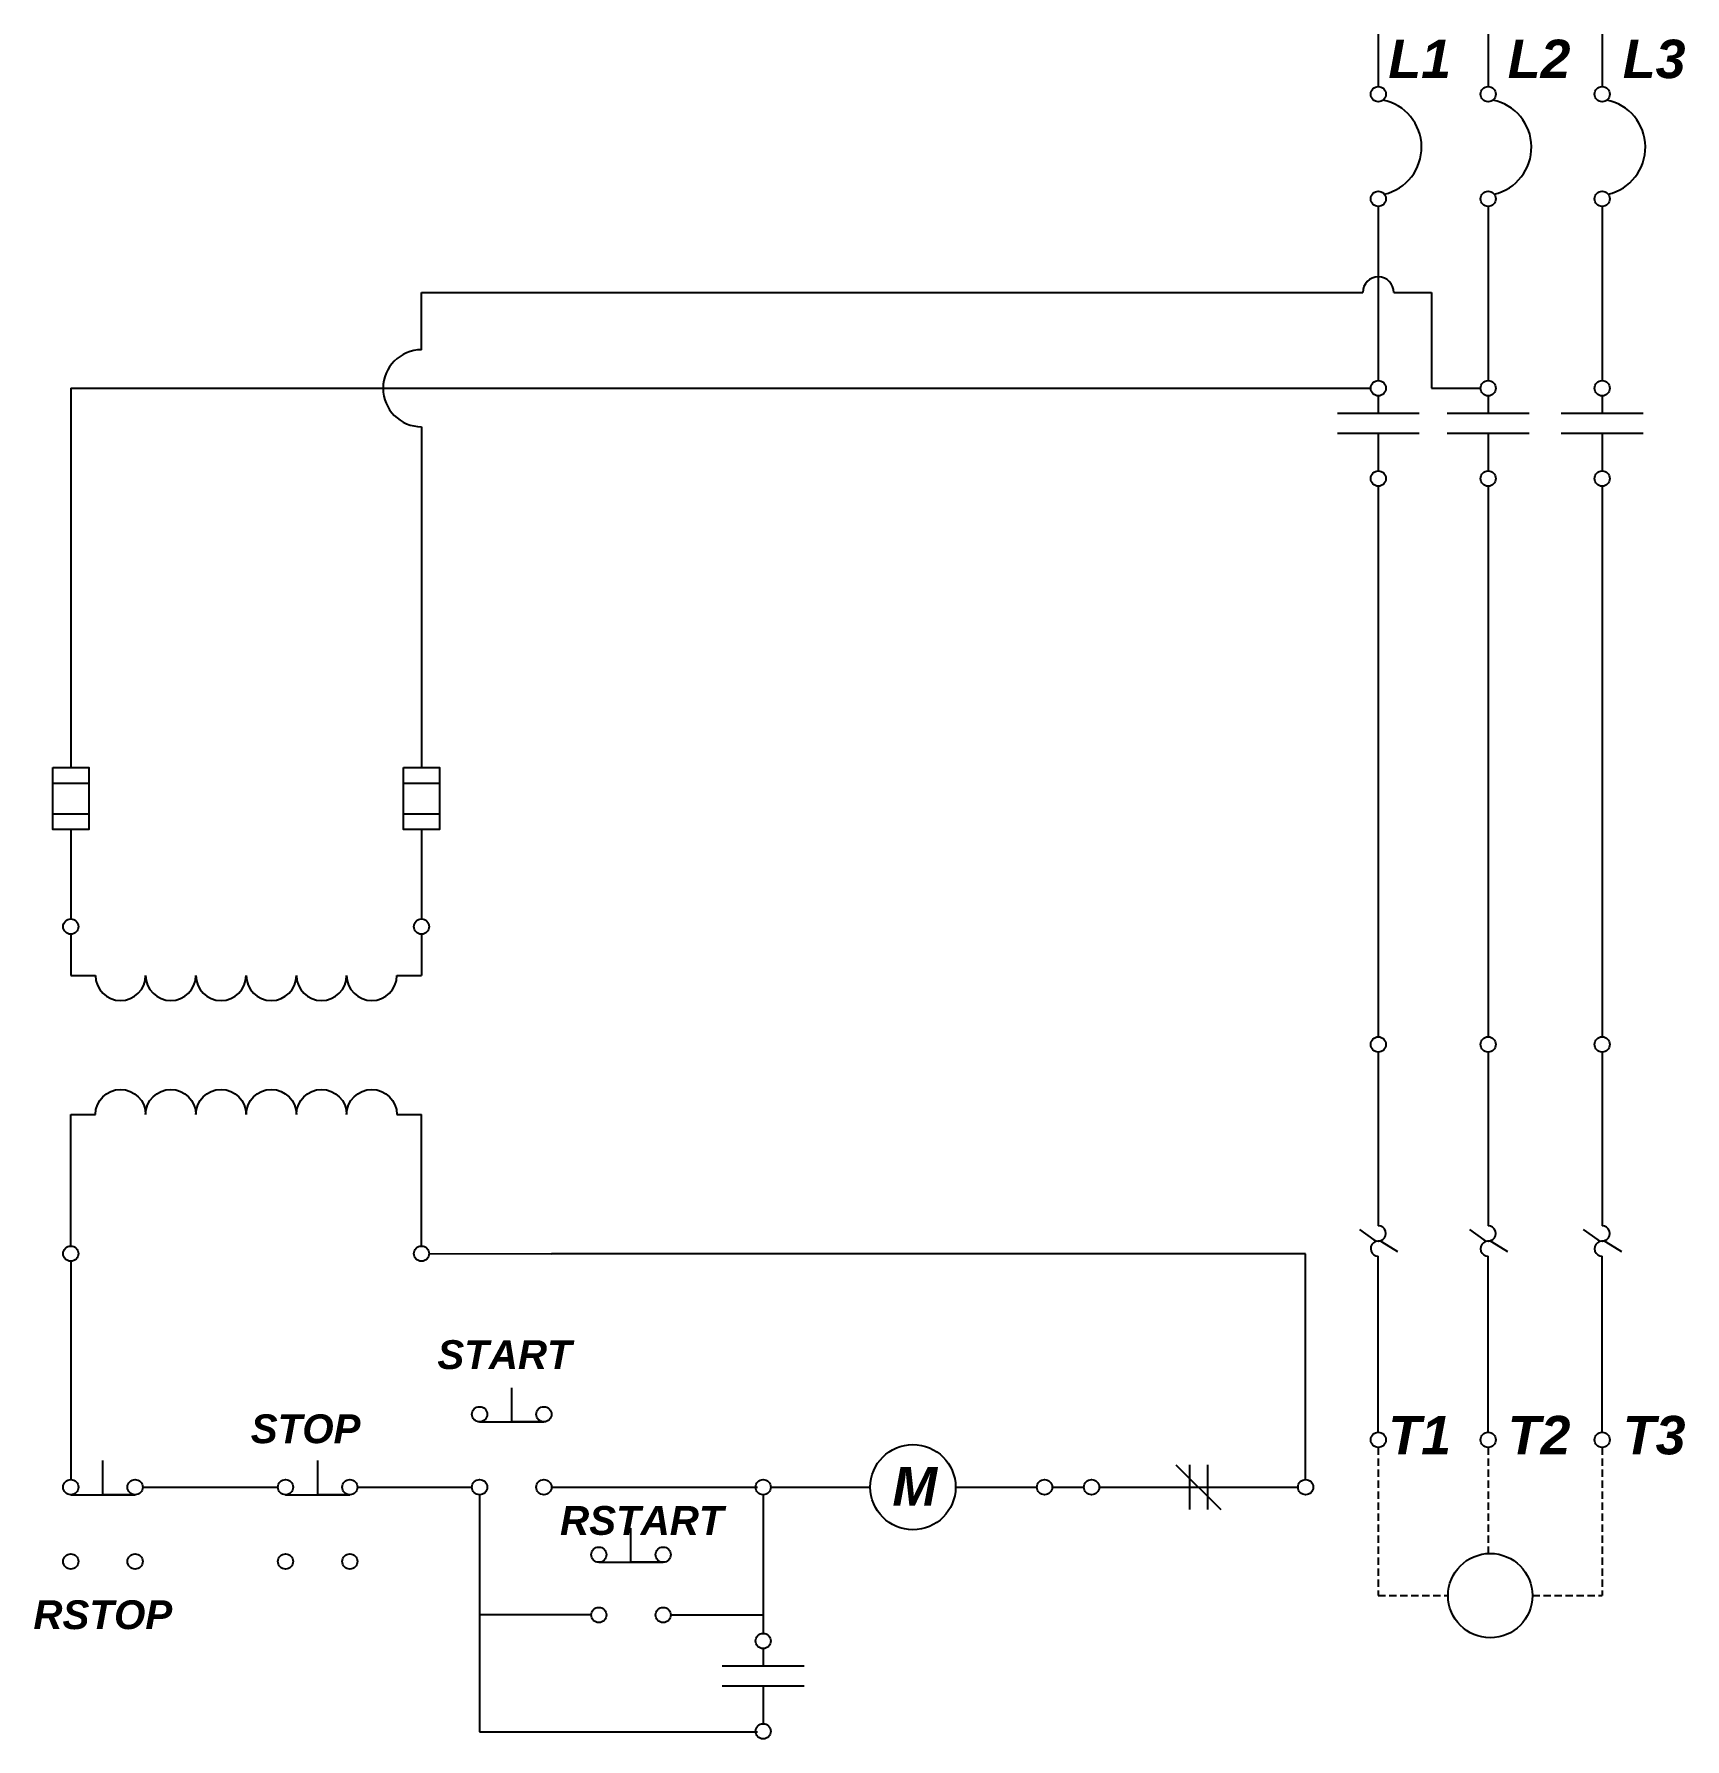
# Model space of a CAD drawing. Header units: millimetres. Extents: x 2301 to 10883, y -5450 to 3415.
import ezdxf

# ---------------------------------------------------------------- set-up
doc = ezdxf.new("R2010")
doc.units = ezdxf.units.MM
doc.header["$LTSCALE"] = 6
doc.linetypes.add('HIDDEN', pattern=[9.525, 6.35, -3.175])
doc.styles.get("Standard").update_dxf_attribs({"font": 'arial.ttf'})

# ---------------------------------------------------------------- blocks, each defined once
blk = doc.blocks.new('*U1')
blk.add_arc((0, 65.3), 130.6, 180, 0)
blk = doc.blocks.new('*U2')
at = {"color": 0, "linetype": 'ByBlock', "lineweight": -2, "transparency": 16777216}
for p in [(0, 0), (261.3, 0), (522.5, 0), (783.8, 0), (1045.1, 0), (1306.3, 0)]:
    blk.add_blockref('*U1', p, dxfattribs=at)
blk = doc.blocks.new('*U3')
blk.add_arc((0, 65.3), 130.6, 180, 0)
blk = doc.blocks.new('*U4')
at = {"color": 0, "linetype": 'ByBlock', "lineweight": -2, "transparency": 16777216}
for p in [(0, 0), (261.3, 0), (522.5, 0), (783.8, 0), (1045.1, 0), (1306.3, 0)]:
    blk.add_blockref('*U3', p, dxfattribs=at)
blk = doc.blocks.new('*U7')
blk.add_arc((0, 65.3), 130.6, 180, 0)
blk = doc.blocks.new('*U8')
at = {"color": 0, "linetype": 'ByBlock', "lineweight": -2, "transparency": 16777216}
for p in [(0, 0), (261.3, 0), (522.5, 0), (783.8, 0), (1045.1, 0), (1306.3, 0)]:
    blk.add_blockref('*U7', p, dxfattribs=at)
blk = doc.blocks.new('*U5')
blk.add_arc((0, 65.3), 130.6, 180, 0)
blk = doc.blocks.new('*U6')
at = {"color": 0, "linetype": 'ByBlock', "lineweight": -2, "transparency": 16777216}
for p in [(0, 0), (261.3, 0), (522.5, 0), (783.8, 0), (1045.1, 0), (1306.3, 0)]:
    blk.add_blockref('*U5', p, dxfattribs=at)

msp = doc.modelspace()

# ---------------------------------------------------------------- linework, layer by layer
for p, q in [((9289, 3414.8), (9289, 3142.2)), ((9860.1, 3414.8), (9860.1, 3142.2)), ((10452.7, 3414.8), (10452.7, 3142.2)), ((9289, 2518.7), (9289, 1612.8)), ((9860.1, 2518.7), (9860.1, 1612.8)), ((10452.7, 2518.7), (10452.7, 1612.8)), ((2491.2, 1573.2), (2491.2, -399.1)), ((9289, 1533.6), (9289, 1443.9)), ((9860.1, 1533.6), (9860.1, 1443.9)), ((10452.7, 1533.6), (10452.7, 1443.9)), ((9076.3, 1443.9), (9501.6, 1443.9)), ((9647.5, 1443.9), (10072.8, 1443.9)), ((10240.1, 1443.9), (10665.3, 1443.9)), ((4314.7, 1373), (4314.7, -399.1)), ((9076.3, 1339.6), (9501.6, 1339.6)), ((9289, 1339.6), (9289, 1143.2)), ((9647.5, 1339.6), (10072.8, 1339.6)), ((9860.1, 1339.6), (9860.1, 1143.2)), ((10240.1, 1339.6), (10665.3, 1339.6)), ((10452.7, 1339.6), (10452.7, 1143.2)), ((9289, 1064), (9289, -1799.3)), ((9860.1, 1064), (9860.1, -1799.3)), ((10452.7, 1064), (10452.7, -1799.3)), ((2397.8, -399.1), (2584.6, -399.1)), ((2584.6, -399.1), (2584.6, -399.1)), ((2584.6, -399.1), (2584.6, -560)), ((4221.3, -399.1), (4408.1, -399.1)), ((4408.1, -399.1), (4408.1, -399.1)), ((4408.1, -399.1), (4408.1, -560)), ((2397.8, -479.5), (2584.6, -479.5)), ((4221.3, -479.5), (4408.1, -479.5)), ((2397.8, -640.4), (2584.6, -640.4)), ((4221.3, -640.4), (4408.1, -640.4)), ((2491.2, -720.8), (2491.2, -895.6)), ((4314.7, -720.8), (4314.7, -895.6)), ((2491.2, -895.6), (2491.2, -1186.6)), ((4314.7, -895.6), (4314.7, -1186.6)), ((2491.2, -1265.8), (2491.2, -1480.2)), ((4314.7, -1265.8), (4314.7, -1480.2)), ((2491.2, -1480.2), (2619.1, -1480.2)), ((2491.2, -1480.2), (2619.1, -1480.2)), ((4186.8, -1480.2), (4314.7, -1480.2)), ((9289, -1878.6), (9289, -2782)), ((9860.1, -1878.6), (9860.1, -2782)), ((10452.7, -1878.6), (10452.7, -2782)), ((2491.2, -2887.1), (2491.2, -2203.2)), ((2491.2, -2203.2), (2619.1, -2203.2)), ((2491.2, -2203.2), (2619.1, -2203.2)), ((4186.8, -2203.2), (4314.7, -2203.2)), ((4314.7, -2887.1), (4314.7, -2203.2)), ((9191.1, -2801.8), (9266.4, -2854.1)), ((9762.2, -2801.8), (9837.5, -2854.1)), ((10354.8, -2801.8), (10430.1, -2854.1)), ((9391.1, -2916.7), (9309.6, -2867)), ((9962.3, -2916.7), (9880.7, -2867)), ((10554.8, -2916.7), (10473.3, -2867)), ((2491.2, -2966.3), (2491.2, -4101.4)), ((8911.1, -2927.1), (4990.7, -2927.1)), ((8911.1, -4101.4), (8911.1, -2927.1)), ((9289, -2952), (9289, -2940.5)), ((9289, -3855.4), (9289, -2952)), ((9860.1, -2952), (9860.1, -2940.5)), ((9860.1, -3855.4), (9860.1, -2952)), ((10452.7, -2952), (10452.7, -2940.5)), ((10452.7, -3855.4), (10452.7, -2952)), ((4783.9, -3801.8), (4783.9, -3624.3)), ((4616.7, -3801.8), (4951.1, -3801.8)), ((4951.1, -3801.8), (4783.9, -3801.8)), ((2658.4, -4180.6), (2658.4, -4003.1)), ((3774.9, -4180.6), (3774.9, -4003.1)), ((8236, -4024.4), (8469.4, -4257.5)), ((8307.9, -4024.4), (8307.9, -4257.5)), ((8401.3, -4024.4), (8401.3, -4257.5)), ((2865.2, -4141), (3568.1, -4141)), ((3981.8, -4141), (4577, -4141)), ((4990.7, -4141), (6060.7, -4141)), ((6130.4, -4141), (6648, -4141)), ((7091.2, -4141), (7514.3, -4141)), ((7593.6, -4141), (7758.4, -4141)), ((7837.7, -4141), (8871.5, -4141)), ((2491.2, -4180.6), (2825.6, -4180.6)), ((2825.6, -4180.6), (2658.4, -4180.6)), ((3607.7, -4180.6), (3942.1, -4180.6)), ((3942.1, -4180.6), (3774.9, -4180.6)), ((4616.7, -4180.6), (4616.7, -5413.5)), ((6090.7, -4180.6), (6090.7, -4901.2)), ((5403.7, -4531.6), (5403.7, -4354.1)), ((5236.5, -4531.6), (5570.9, -4531.6)), ((5570.9, -4531.6), (5403.7, -4531.6)), ((5196.8, -4805.6), (4616.7, -4805.6)), ((5610.5, -4805.6), (6090.7, -4805.6)), ((6090.7, -4980.5), (6090.7, -5070.1)), ((5878.1, -5070.1), (6303.4, -5070.1)), ((5878.1, -5174.5), (6303.4, -5174.5)), ((6090.7, -5174.5), (6090.7, -5370.8)), ((4616.7, -5413.5), (6060.7, -5413.5))]:
    msp.add_line(p, q)
at = {"linetype": 'Continuous'}
for p, q in [((4314.7, 1773.3), (4314.7, 2071)), ((4314.7, 2071), (9208.2, 2071)), ((9369.7, 2071), (9565.2, 2071)), ((9565.2, 2071), (9565.2, 1573.2)), ((2491.2, 1573.2), (9249.4, 1573.2)), ((9565.2, 1573.2), (9820.5, 1573.2)), ((4354.3, -2926.7), (4990.7, -2927.1))]:
    msp.add_line(p, q, dxfattribs=at)
at = {"linetype": 'HIDDEN'}
for p, q in [((9289, -3934.7), (9289, -4705)), ((9860.1, -3934.7), (9860.1, -4485.9)), ((10452.7, -3934.7), (10452.7, -4705)), ((9289, -4705), (9651.5, -4705)), ((10090.2, -4705), (10452.7, -4705))]:
    msp.add_line(p, q, dxfattribs=at)
for points in [[(2397.8, -399.1), (2584.6, -399.1), (2584.6, -720.8), (2397.8, -720.8)], [(4221.3, -399.1), (4408.1, -399.1), (4408.1, -720.8), (4221.3, -720.8)]]:
    msp.add_lwpolyline(points, close=True)
for centre, radius in [((9289, 3102.6), 39.6), ((9860.1, 3102.6), 39.6), ((10452.7, 3102.6), 39.6), ((9289, 2558.3), 39.6), ((9860.1, 2558.3), 39.6), ((10452.7, 2558.3), 39.6), ((9289, 1573.2), 39.6), ((9860.1, 1573.2), 39.6), ((10452.7, 1573.2), 39.6), ((9289, 1103.6), 39.6), ((9860.1, 1103.6), 39.6), ((10452.7, 1103.6), 39.6), ((2491.2, -1226.2), 39.6), ((4314.7, -1226.2), 39.6), ((9289, -1838.9), 39.6), ((9860.1, -1838.9), 39.6), ((10452.7, -1838.9), 39.6), ((2491.2, -2926.7), 39.6), ((2491.2, -2926.7), 39.6), ((4314.7, -2926.7), 39.6), ((4616.7, -3762.2), 39.6), ((4616.7, -3762.2), 39.6), ((4951.1, -3762.2), 39.6), ((9289, -3895.1), 39.6), ((9860.1, -3895.1), 39.6), ((10452.7, -3895.1), 39.6), ((2491.2, -4141), 39.6), ((2825.6, -4141), 39.6), ((3607.7, -4141), 39.6), ((3942.1, -4141), 39.6), ((4616.7, -4141), 39.6), ((4951.1, -4141), 39.6), ((6090.7, -4141), 39.6), ((7553.9, -4141), 39.6), ((7798.1, -4141), 39.6), ((8911.1, -4141), 39.6), ((2491.2, -4527.4), 39.6), ((2825.6, -4527.4), 39.6), ((3607.7, -4527.4), 39.6), ((3942.1, -4527.4), 39.6), ((5236.5, -4492), 39.6), ((5570.9, -4492), 39.6), ((9870.8, -4705), 219.3), ((5236.5, -4805.6), 39.6), ((5570.9, -4805.6), 39.6), ((6090.7, -4940.8), 39.6), ((6090.7, -5410.5), 39.6)]:
    msp.add_circle(centre, radius)
at = {"linetype": 'Continuous'}
msp.add_circle((6869.6, -4141), 221.6, dxfattribs=at)
for centre, radius, start, end in [((9263.6, 2826.4), 250.3, 283.09072, 78.46478), ((9834.8, 2826.4), 250.3, 283.09072, 78.46478), ((10427.4, 2826.4), 250.3, 283.09072, 78.46478), ((9289, -2821.6), 39.6, 235.18883, 90), ((9860.1, -2821.6), 39.6, 235.18883, 90), ((10452.7, -2821.6), 39.6, 235.18883, 90), ((9289, -2900.8), 39.6, 58.65372, 270), ((9860.1, -2900.8), 39.6, 58.65372, 270), ((10452.7, -2900.8), 39.6, 58.65372, 270)]:
    msp.add_arc(centre, radius, start, end)
for centre, radius, start, end in [((9289, 2071), 80.8, 0, 180), ((4314.7, 1573.2), 200.1, 90, 270)]:
    msp.add_arc(centre, radius, start, end, dxfattribs=at)

# ---------------------------------------------------------------- block references
for name in ['*U2', '*U4']:
    msp.add_blockref(name, (2749.8, -1545.5))
at = {"xscale": -1, "rotation": 180}
for name in ['*U8', '*U6']:
    msp.add_blockref(name, (2749.8, -2137.9), dxfattribs=at)

# ---------------------------------------------------------------- texts
at = {"linetype": 'Continuous', "attachment_point": 1}
for s, heights, insert, char_height in [('{\\fArial|b1|i1|c0|p34;L1}', [0], (9340.9, 3385.8), 200), ('{\\fArial|b1|i1|c0|p34;L2}', [201.2], (9961.7, 3385.8), 200), ('{\\fArial|b1|i1|c0|p34;L3}', [0], (10560, 3385.8), 200), ('{\\fArial|b1|i1|c0|p34;START}', [0], (4397, -3376.8), 150), ('{\\fArial|b1|i1|c0|p34;STOP}', [0], (3426.8, -3762.4), 150), ('{\\fArial|b1|i1|c0|p34;T1}', [0], (9340.9, -3770.5), 200), ('{\\fArial|b1|i1|c0|p34;T2}', [201.2], (9961.7, -3770.5), 200), ('{\\fArial|b1|i1|c0|p34;T3}', [0], (10560, -3770.5), 200), ('{\\fArial|b1|i1|c0|p34;M}', [0], (6762.7, -4036.6), 200), ('{\\fArial|b1|i1|c0|p34;RSTART}', [0], (5035, -4239), 150), ('{\\fArial|b1|i1|c0|p34;RSTOP}', [0], (2296.8, -4729.2), 150)]:
    msp.add_mtext_dynamic_manual_height_columns(s, width=264.038, gutter_width=12.5, heights=heights, dxfattribs=dict(at, insert=insert, char_height=char_height))

doc.saveas('drawing.dxf')
